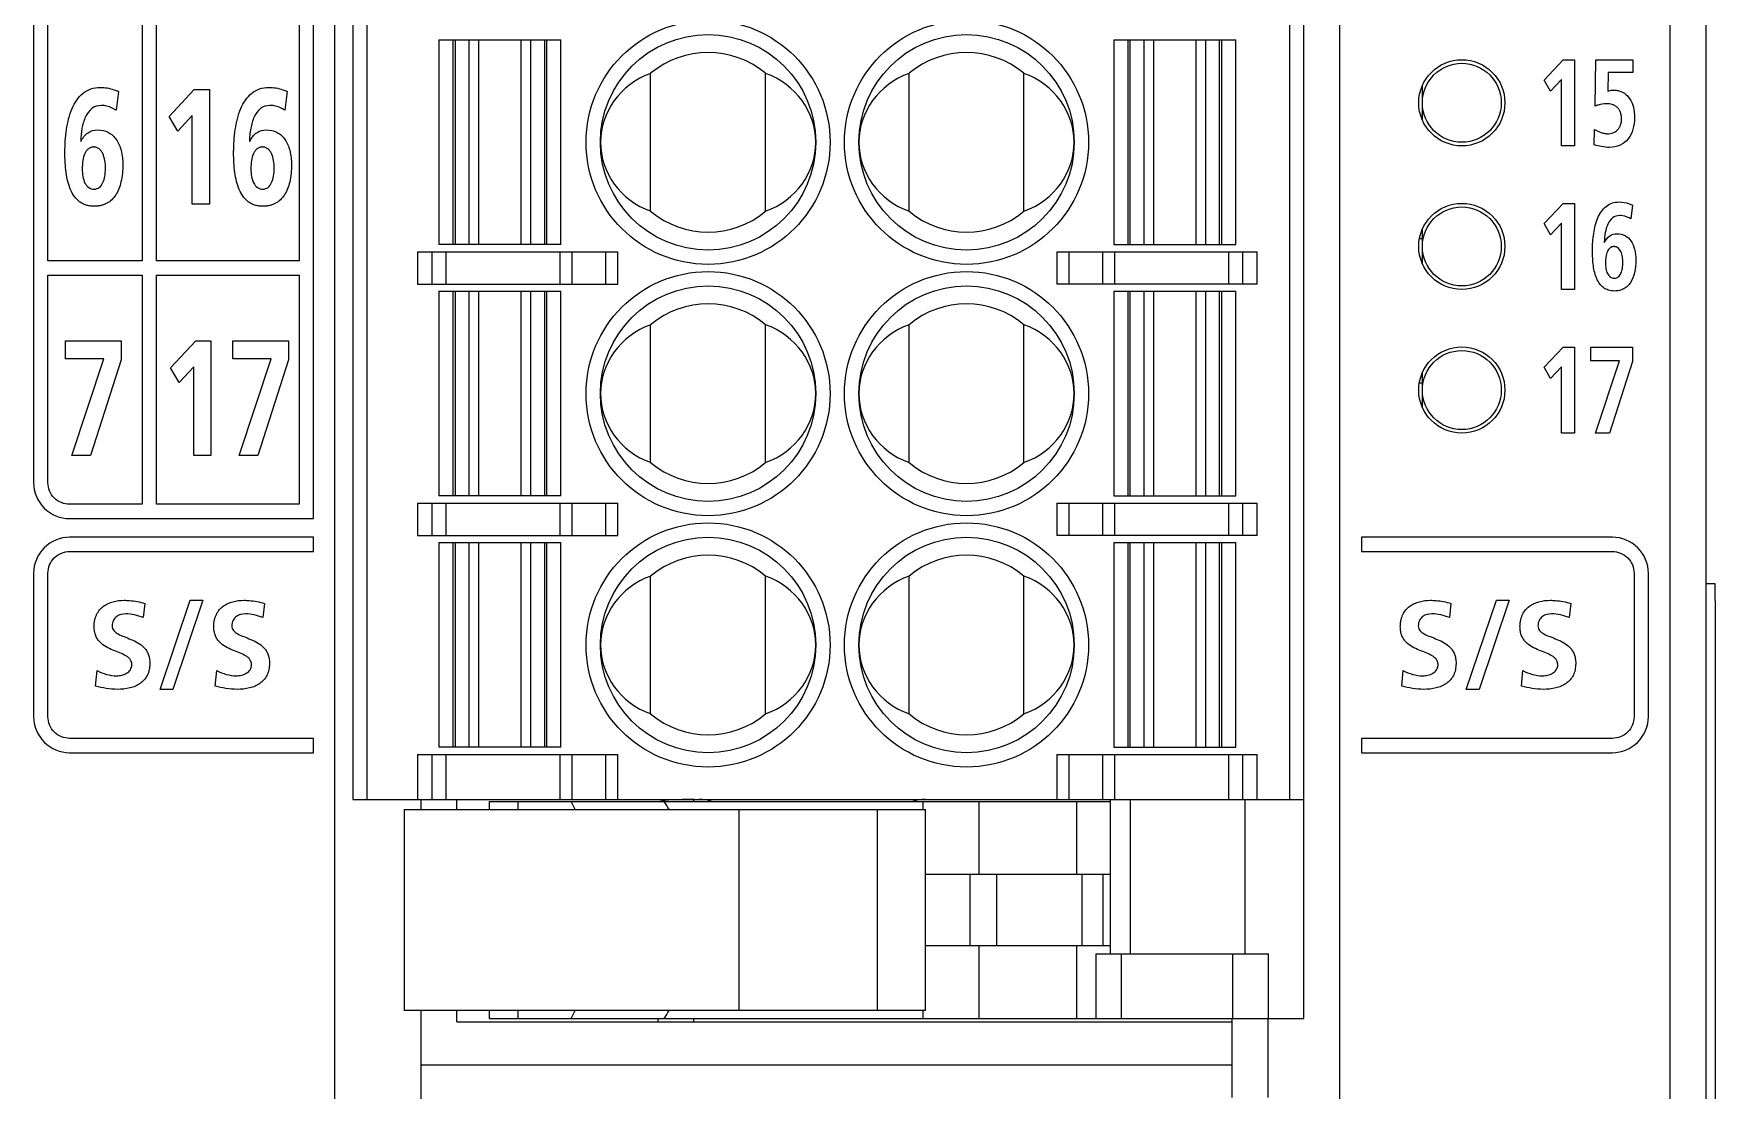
# Model space of a CAD drawing. Extents: x 174.2 to 222.4, y 163.3 to 260.6.
# Drawn here: x 198.98 to 222.41, y 210.78 to 225.5 of the extents above; entities that cross this region are included whole.
import ezdxf

# ---------------------------------------------------------------- set-up
doc = ezdxf.new("R2010")
doc.units = 0
doc.header["$LTSCALE"] = 23.1
doc.layers.get('0').update_dxf_attribs({"linetype": 'CONTINUOUS'})

msp = doc.modelspace()

# ---------------------------------------------------------------- linework, layer by layer
at = {"color": 7, "linetype": 'Continuous'}
for p, q in [((221.773, 257.635), (221.773, 167.635)), ((222.273, 257.135), (222.273, 168.135)), ((203.173, 172.235), (203.173, 250.235)), ((217.173, 172.235), (217.173, 250.235)), ((216.673, 211.785), (216.673, 250.185)), ((203.423, 247.135), (203.423, 214.835)), ((203.623, 214.835), (203.623, 247.135)), ((216.473, 247.135), (216.473, 214.835)), ((202.875, 218.744), (202.875, 246.737)), ((198.977, 246.236), (198.977, 219.244)), ((199.177, 222.336), (199.177, 225.636)), ((200.489, 225.636), (200.489, 222.336)), ((200.689, 222.336), (200.689, 225.636)), ((202.675, 225.636), (202.675, 222.336)), ((204.623, 225.41), (204.623, 222.56)), ((204.623, 225.41), (206.323, 225.41)), ((204.823, 222.56), (204.823, 225.41)), ((204.848, 225.41), (204.848, 222.56)), ((205.046, 222.56), (205.046, 225.41)), ((205.176, 225.41), (205.176, 222.56)), ((205.771, 222.56), (205.771, 225.41)), ((205.901, 225.41), (205.901, 222.56)), ((206.099, 222.56), (206.099, 225.41)), ((206.123, 225.41), (206.123, 222.56)), ((206.323, 222.56), (206.323, 225.41)), ((214.023, 225.41), (215.723, 225.41)), ((214.023, 225.41), (214.023, 222.56)), ((214.223, 222.56), (214.223, 225.41)), ((214.248, 225.41), (214.248, 222.56)), ((214.446, 222.56), (214.446, 225.41)), ((214.576, 225.41), (214.576, 222.56)), ((215.171, 222.56), (215.171, 225.41)), ((215.301, 225.41), (215.301, 222.56)), ((215.499, 222.56), (215.499, 225.41)), ((215.523, 225.41), (215.523, 222.56)), ((215.723, 222.56), (215.723, 225.41)), ((207.573, 223.025), (207.573, 224.946)), ((209.173, 223.025), (209.173, 224.946)), ((211.173, 223.025), (211.173, 224.946)), ((212.773, 223.025), (212.773, 224.946)), ((220.02, 224.852), (220.283, 225.134)), ((220.283, 225.134), (220.442, 225.134)), ((220.442, 225.134), (220.442, 223.935)), ((220.731, 224.49), (220.74, 225.134)), ((220.74, 225.134), (221.256, 225.134)), ((220.91, 224.955), (220.906, 224.699)), ((221.256, 224.955), (220.91, 224.955)), ((221.256, 225.134), (221.256, 224.955)), ((200.159, 224.693), (200.128, 224.433)), ((200.865, 224.346), (201.215, 224.722)), ((201.215, 224.722), (201.428, 224.722)), ((201.428, 224.722), (201.428, 223.122)), ((202.509, 224.693), (202.478, 224.433)), ((218.323, 224.535), (218.323, 224.774)), ((220.11, 224.696), (220.02, 224.852)), ((220.262, 224.861), (220.11, 224.696)), ((220.262, 223.935), (220.262, 224.861)), ((218.323, 224.297), (218.323, 224.534)), ((200.985, 224.138), (200.865, 224.346)), ((201.188, 224.358), (200.985, 224.138)), ((201.188, 223.122), (201.188, 224.358)), ((199.633, 224.002), (199.636, 223.998)), ((201.983, 224.002), (201.987, 223.998)), ((220.718, 223.949), (220.722, 224.164)), ((220.442, 223.935), (220.262, 223.935)), ((201.428, 223.122), (201.188, 223.122)), ((220.02, 222.852), (220.283, 223.133)), ((220.283, 223.133), (220.442, 223.133)), ((220.442, 223.133), (220.442, 221.935)), ((221.252, 223.111), (221.229, 222.917)), ((220.11, 222.696), (220.02, 222.852)), ((220.262, 222.86), (220.11, 222.696)), ((220.262, 221.935), (220.262, 222.86)), ((218.323, 222.642), (218.284, 222.642)), ((218.323, 222.535), (218.323, 222.774)), ((220.858, 222.594), (220.861, 222.591)), ((200.489, 222.336), (199.177, 222.336)), ((202.675, 222.336), (200.689, 222.336)), ((204.323, 222.46), (204.323, 222.01)), ((204.323, 222.46), (207.116, 222.46)), ((204.523, 222.46), (204.523, 222.01)), ((206.323, 222.56), (204.623, 222.56)), ((204.723, 222.01), (204.723, 222.46)), ((206.308, 222.46), (206.308, 222.01)), ((206.481, 222.01), (206.481, 222.46)), ((206.943, 222.46), (206.943, 222.01)), ((207.116, 222.01), (207.116, 222.46)), ((213.231, 222.46), (216.023, 222.46)), ((213.231, 222.46), (213.231, 222.01)), ((213.404, 222.01), (213.404, 222.46)), ((213.866, 222.46), (213.866, 222.01)), ((214.023, 222.56), (215.723, 222.56)), ((214.039, 222.01), (214.039, 222.46)), ((215.623, 222.46), (215.623, 222.01)), ((215.823, 222.01), (215.823, 222.46)), ((216.023, 222.01), (216.023, 222.46)), ((218.323, 222.297), (218.323, 222.534)), ((199.177, 219.244), (199.177, 222.136)), ((199.177, 222.136), (200.489, 222.136)), ((200.489, 222.136), (200.489, 218.944)), ((200.689, 218.944), (200.689, 222.136)), ((200.689, 222.136), (202.675, 222.136)), ((202.675, 222.136), (202.675, 218.944)), ((204.323, 222.01), (207.116, 222.01)), ((204.623, 221.91), (204.623, 219.06)), ((204.623, 221.91), (206.323, 221.91)), ((204.823, 219.06), (204.823, 221.91)), ((204.848, 221.91), (204.848, 219.06)), ((205.046, 219.06), (205.046, 221.91)), ((205.176, 221.91), (205.176, 219.06)), ((205.771, 219.06), (205.771, 221.91)), ((205.901, 221.91), (205.901, 219.06)), ((206.099, 219.06), (206.099, 221.91)), ((206.123, 221.91), (206.123, 219.06)), ((206.323, 219.06), (206.323, 221.91)), ((216.023, 222.01), (213.231, 222.01)), ((214.023, 221.91), (215.723, 221.91)), ((214.023, 221.91), (214.023, 219.06)), ((214.223, 219.06), (214.223, 221.91)), ((214.248, 221.91), (214.248, 219.06)), ((214.446, 219.06), (214.446, 221.91)), ((214.576, 221.91), (214.576, 219.06)), ((215.171, 219.06), (215.171, 221.91)), ((215.301, 221.91), (215.301, 219.06)), ((215.499, 219.06), (215.499, 221.91)), ((215.523, 221.91), (215.523, 219.06)), ((215.723, 219.06), (215.723, 221.91)), ((220.442, 221.935), (220.262, 221.935)), ((207.573, 219.525), (207.573, 221.446)), ((209.173, 219.525), (209.173, 221.446)), ((211.173, 219.525), (211.173, 221.446)), ((212.773, 219.525), (212.773, 221.446)), ((199.423, 220.97), (199.423, 221.222)), ((199.423, 221.222), (200.196, 221.222)), ((200.196, 221.222), (200.196, 220.956)), ((200.885, 220.846), (201.235, 221.222)), ((201.235, 221.222), (201.448, 221.222)), ((201.448, 221.222), (201.448, 219.622)), ((201.754, 220.97), (201.754, 221.222)), ((201.754, 221.222), (202.527, 221.222)), ((202.527, 221.222), (202.527, 220.956)), ((199.954, 220.97), (199.423, 220.97)), ((199.509, 219.622), (199.954, 220.97)), ((200.196, 220.956), (199.77, 219.622)), ((202.285, 220.97), (201.754, 220.97)), ((201.84, 219.622), (202.285, 220.97)), ((202.527, 220.956), (202.101, 219.622)), ((220.02, 220.852), (220.283, 221.133)), ((220.283, 221.133), (220.442, 221.133)), ((220.442, 221.133), (220.442, 219.935)), ((220.672, 221.133), (221.25, 221.133)), ((220.672, 220.944), (220.672, 221.133)), ((221.069, 220.944), (220.672, 220.944)), ((220.736, 219.935), (221.069, 220.944)), ((221.25, 220.934), (220.931, 219.935)), ((221.25, 221.133), (221.25, 220.934)), ((201.005, 220.638), (200.885, 220.846)), ((201.208, 220.858), (201.005, 220.638)), ((201.208, 219.622), (201.208, 220.858)), ((218.323, 220.535), (218.323, 220.774)), ((220.11, 220.695), (220.02, 220.852)), ((220.262, 220.86), (220.11, 220.695)), ((220.262, 219.935), (220.262, 220.86)), ((218.283, 220.635), (218.323, 220.635)), ((218.323, 220.297), (218.323, 220.534)), ((218.323, 220.335), (218.308, 220.335)), ((220.442, 219.935), (220.262, 219.935)), ((220.931, 219.935), (220.736, 219.935)), ((199.77, 219.622), (199.509, 219.622)), ((201.448, 219.622), (201.208, 219.622)), ((202.101, 219.622), (201.84, 219.622)), ((206.323, 219.06), (204.623, 219.06)), ((214.023, 219.06), (215.723, 219.06)), ((200.489, 218.944), (199.477, 218.944)), ((202.675, 218.944), (200.689, 218.944)), ((204.323, 218.96), (204.323, 218.51)), ((204.323, 218.96), (207.116, 218.96)), ((204.523, 218.96), (204.523, 218.51)), ((204.723, 218.51), (204.723, 218.96)), ((206.308, 218.96), (206.308, 218.51)), ((206.481, 218.51), (206.481, 218.96)), ((206.943, 218.96), (206.943, 218.51)), ((207.116, 218.51), (207.116, 218.96)), ((213.231, 218.96), (216.023, 218.96)), ((213.231, 218.96), (213.231, 218.51)), ((213.404, 218.51), (213.404, 218.96)), ((213.866, 218.96), (213.866, 218.51)), ((214.039, 218.51), (214.039, 218.96)), ((215.623, 218.96), (215.623, 218.51)), ((215.823, 218.51), (215.823, 218.96)), ((216.023, 218.51), (216.023, 218.96)), ((199.477, 218.744), (202.875, 218.744)), ((202.875, 218.485), (199.477, 218.485)), ((202.875, 218.286), (202.875, 218.485)), ((204.323, 218.51), (207.116, 218.51)), ((204.623, 218.41), (204.623, 215.56)), ((204.623, 218.41), (206.323, 218.41)), ((204.823, 215.56), (204.823, 218.41)), ((204.848, 218.41), (204.848, 215.56)), ((205.046, 215.56), (205.046, 218.41)), ((205.176, 218.41), (205.176, 215.56)), ((205.771, 215.56), (205.771, 218.41)), ((205.901, 218.41), (205.901, 215.56)), ((206.099, 215.56), (206.099, 218.41)), ((206.123, 218.41), (206.123, 215.56)), ((206.323, 215.56), (206.323, 218.41)), ((216.023, 218.51), (213.231, 218.51)), ((214.023, 218.41), (215.723, 218.41)), ((214.023, 218.41), (214.023, 215.56)), ((214.223, 215.56), (214.223, 218.41)), ((214.248, 218.41), (214.248, 215.56)), ((214.446, 215.56), (214.446, 218.41)), ((214.576, 218.41), (214.576, 215.56)), ((215.171, 215.56), (215.171, 218.41)), ((215.301, 218.41), (215.301, 215.56)), ((215.499, 215.56), (215.499, 218.41)), ((215.523, 218.41), (215.523, 215.56)), ((215.723, 215.56), (215.723, 218.41)), ((220.972, 218.485), (217.477, 218.485)), ((217.477, 218.485), (217.477, 218.286)), ((199.477, 218.286), (202.875, 218.286)), ((217.477, 218.286), (220.972, 218.286)), ((198.977, 217.985), (198.977, 215.986)), ((199.177, 215.986), (199.177, 217.985)), ((207.573, 216.025), (207.573, 217.946)), ((209.173, 216.025), (209.173, 217.946)), ((211.173, 216.025), (211.173, 217.946)), ((212.773, 216.025), (212.773, 217.946)), ((221.272, 217.985), (221.272, 215.986)), ((221.472, 215.986), (221.472, 217.985)), ((222.401, 217.835), (222.273, 217.835)), ((200.526, 217.564), (200.503, 217.366)), ((200.738, 216.367), (201.157, 217.607)), ((201.336, 217.607), (200.917, 216.367)), ((201.157, 217.607), (201.336, 217.607)), ((202.193, 217.564), (202.171, 217.366)), ((218.722, 217.564), (218.7, 217.366)), ((218.935, 216.367), (219.354, 217.607)), ((219.532, 217.607), (219.113, 216.367)), ((219.354, 217.607), (219.532, 217.607)), ((220.39, 217.564), (220.367, 217.366)), ((222.405, 179.335), (222.405, 217.335)), ((199.839, 216.413), (199.861, 216.629)), ((201.506, 216.413), (201.528, 216.629)), ((218.036, 216.413), (218.058, 216.629)), ((219.703, 216.413), (219.725, 216.629)), ((200.917, 216.367), (200.738, 216.367)), ((219.113, 216.367), (218.935, 216.367)), ((202.875, 215.685), (199.477, 215.685)), ((202.875, 215.485), (202.875, 215.685)), ((206.323, 215.56), (204.623, 215.56)), ((214.023, 215.56), (215.723, 215.56)), ((220.972, 215.685), (217.477, 215.685)), ((217.477, 215.685), (217.477, 215.485)), ((199.477, 215.485), (202.875, 215.485)), ((204.323, 215.46), (207.116, 215.46)), ((204.323, 215.46), (204.323, 214.835)), ((204.523, 215.46), (204.523, 214.835)), ((204.723, 214.835), (204.723, 215.46)), ((206.308, 215.46), (206.308, 214.835)), ((206.481, 214.835), (206.481, 215.46)), ((206.943, 215.46), (206.943, 214.835)), ((207.116, 214.835), (207.116, 215.46)), ((213.231, 215.46), (216.023, 215.46)), ((213.231, 215.46), (213.231, 214.835)), ((213.404, 214.835), (213.404, 215.46)), ((213.866, 215.46), (213.866, 214.835)), ((214.039, 214.835), (214.039, 215.46)), ((215.623, 215.46), (215.623, 214.835)), ((215.823, 214.835), (215.823, 215.46)), ((216.023, 214.835), (216.023, 215.46)), ((217.477, 215.485), (220.972, 215.485)), ((203.423, 214.835), (216.673, 214.835)), ((204.373, 214.835), (204.373, 214.695)), ((204.873, 214.695), (204.873, 214.835)), ((208.173, 214.805), (208.173, 214.835)), ((213.973, 214.835), (213.973, 212.685)), ((214.259, 212.685), (214.259, 214.835)), ((215.852, 214.835), (215.852, 212.685)), ((204.14, 214.695), (211.4, 214.695)), ((204.14, 214.695), (204.14, 211.895)), ((205.324, 214.805), (213.973, 214.805)), ((205.324, 214.805), (205.324, 214.695)), ((205.723, 214.805), (205.723, 214.695)), ((208.806, 211.895), (208.806, 214.695)), ((210.73, 214.695), (210.73, 211.895)), ((211.371, 214.695), (211.371, 214.805)), ((211.4, 211.895), (211.4, 214.695)), ((212.148, 213.795), (212.148, 214.805)), ((213.51, 213.795), (213.51, 214.805)), ((211.4, 213.795), (213.973, 213.795)), ((212.019, 213.795), (212.019, 212.795)), ((212.389, 213.795), (212.389, 212.795)), ((213.578, 213.795), (213.578, 212.795)), ((213.875, 212.795), (213.875, 213.795)), ((213.875, 212.795), (211.4, 212.795)), ((212.148, 211.785), (212.148, 212.795)), ((213.51, 211.785), (213.51, 212.795)), ((213.973, 212.795), (213.881, 212.795)), ((213.773, 212.685), (216.173, 212.685)), ((213.773, 212.685), (213.773, 211.785)), ((214.131, 211.785), (214.131, 212.685)), ((215.68, 212.685), (215.68, 211.785)), ((216.173, 212.685), (216.173, 211.785)), ((211.4, 211.895), (204.14, 211.895)), ((204.373, 211.895), (204.373, 210.595)), ((204.873, 211.735), (204.873, 211.895)), ((205.324, 211.895), (205.324, 211.785)), ((205.723, 211.895), (205.723, 211.785)), ((211.371, 211.785), (211.371, 211.895)), ((204.873, 211.735), (215.673, 211.735)), ((205.324, 211.785), (216.673, 211.785)), ((207.673, 211.785), (207.673, 211.735)), ((208.173, 211.735), (208.173, 211.785)), ((215.673, 210.685), (215.673, 211.785)), ((216.173, 210.685), (216.173, 211.785)), ((215.673, 211.135), (204.373, 211.135))]:
    msp.add_line(p, q, dxfattribs=at)
for centre, radius in [((208.373, 223.985), 1.7), ((211.973, 223.985), 1.7), ((208.373, 223.985), 1.5), ((211.973, 223.985), 1.5), ((218.873, 224.535), 0.6), ((218.873, 224.535), 0.55), ((218.873, 222.535), 0.6), ((218.873, 222.535), 0.55), ((208.373, 220.485), 1.7), ((211.973, 220.485), 1.7), ((208.373, 220.485), 1.5), ((211.973, 220.485), 1.5), ((218.873, 220.535), 0.6), ((218.873, 220.535), 0.55), ((208.373, 216.985), 1.7), ((211.973, 216.985), 1.7), ((208.373, 216.985), 1.5), ((211.973, 216.985), 1.5)]:
    msp.add_circle(centre, radius, dxfattribs=at)
for centre, radius, start, end in [((208.373, 223.985), 1.25, 50.2082, 129.7918), ((211.973, 223.985), 1.25, 50.2082, 129.7918), ((208.373, 223.985), 1.25, 230.2082, 309.7918), ((211.973, 223.985), 1.25, 230.2082, 309.7918), ((208.373, 220.485), 1.25, 50.2082, 129.7918), ((211.973, 220.485), 1.25, 50.2082, 129.7918), ((208.373, 220.485), 1.25, 230.2082, 309.7918), ((211.973, 220.485), 1.25, 230.2082, 309.7918), ((208.373, 216.985), 1.25, 50.2082, 129.7918), ((211.973, 216.985), 1.25, 50.2082, 129.7918), ((208.373, 216.985), 1.25, 230.2082, 309.7918), ((211.973, 216.985), 1.25, 230.2082, 309.7918), ((208.248, 214.335), 0.5, 70.0515, 90), ((211.398, 214.335), 0.5, 90, 109.9485), ((203.916, 213.392), 2.915, 26.5634, 29.0074), ((205.337, 213.216), 2.899, 30.6779, 33.2404), ((203.923, 213.195), 2.907, 330.9893, 333.4399), ((205.337, 213.375), 2.899, 326.7596, 329.3221)]:
    msp.add_arc(centre, radius, start, end, dxfattribs=at)
for centre, major_axis, ratio, start_param, end_param in [((207.979, 223.985), (1.105, 0), 0.93405, 1.94622, 4.336965), ((208.768, 223.985), (1.105, 0), 0.93405, -1.195373, 1.195373), ((211.579, 223.985), (1.105, 0), 0.93405, 1.94622, 4.336965), ((212.368, 223.985), (1.105, 0), 0.93405, -1.195373, 1.195373), ((207.979, 220.485), (1.105, 0), 0.93405, 1.94622, 4.336965), ((208.768, 220.485), (1.105, 0), 0.93405, 5.087813, 7.478558), ((211.579, 220.485), (1.105, 0), 0.93405, 1.94622, 4.336965), ((212.368, 220.485), (1.105, 0), 0.93405, 5.087813, 7.478558), ((207.979, 216.985), (1.105, 0), 0.93405, 1.94622, 4.336965), ((208.768, 216.985), (1.105, 0), 0.93405, 5.087813, 7.478558), ((211.579, 216.985), (1.105, 0), 0.93405, 1.94622, 4.336965), ((212.368, 216.985), (1.105, 0), 0.93405, -1.195373, 1.195373), ((208.173, 214.792), (0.5, 0), 0.087489, 7.853982, 9.104556)]:
    msp.add_ellipse(centre, major_axis=major_axis, ratio=ratio, start_param=start_param, end_param=end_param, dxfattribs=at)
for points, knots in [([(199.414, 223.894), (199.414, 223.93), (199.418, 224.021), (199.438, 224.211), (199.493, 224.448), (199.62, 224.651), (199.774, 224.737), (199.861, 224.75), (199.906, 224.75)], [0, 0, 0, 0, 0.099857, 0.248554, 0.525878, 0.763797, 0.877008, 1, 1, 1, 1]), ([(199.906, 224.75), (199.97, 224.75), (200.058, 224.735), (200.138, 224.702), (200.159, 224.693)], [0, 0, 0, 0, 0.742393, 1, 1, 1, 1]), ([(201.764, 223.894), (201.765, 223.93), (201.769, 224.021), (201.789, 224.211), (201.843, 224.448), (201.971, 224.651), (202.125, 224.737), (202.212, 224.75), (202.256, 224.75)], [0, 0, 0, 0, 0.099881, 0.248612, 0.525992, 0.763913, 0.877082, 1, 1, 1, 1]), ([(202.256, 224.75), (202.321, 224.75), (202.409, 224.735), (202.489, 224.702), (202.509, 224.693)], [0, 0, 0, 0, 0.743094, 1, 1, 1, 1]), ([(220.906, 224.699), (220.918, 224.702), (220.937, 224.707), (220.964, 224.711), (220.996, 224.712), (221.038, 224.709), (221.107, 224.691), (221.249, 224.598), (221.278, 224.43), (221.278, 224.322)], [0, 0, 0, 0, 0.059074, 0.09448, 0.134132, 0.21261, 0.295457, 0.475326, 1, 1, 1, 1]), ([(199.918, 224.498), (199.872, 224.498), (199.775, 224.465), (199.689, 224.335), (199.645, 224.177), (199.635, 224.062), (199.633, 224.002)], [0, 0, 0, 0, 0.220614, 0.449418, 0.714793, 1, 1, 1, 1]), ([(200.128, 224.433), (200.081, 224.46), (200.011, 224.492), (199.937, 224.498), (199.918, 224.498)], [0, 0, 0, 0, 0.737491, 1, 1, 1, 1]), ([(202.268, 224.498), (202.222, 224.498), (202.125, 224.465), (202.039, 224.335), (201.996, 224.177), (201.985, 224.062), (201.983, 224.002)], [0, 0, 0, 0, 0.22059, 0.44934, 0.714727, 1, 1, 1, 1]), ([(202.478, 224.433), (202.431, 224.461), (202.362, 224.492), (202.288, 224.498), (202.268, 224.498)], [0, 0, 0, 0, 0.737277, 1, 1, 1, 1]), ([(220.722, 224.164), (220.747, 224.149), (220.789, 224.127), (220.851, 224.108), (220.91, 224.101), (220.977, 224.111), (221.031, 224.142), (221.063, 224.181), (221.083, 224.218), (221.093, 224.255), (221.097, 224.288), (221.098, 224.315), (221.097, 224.342), (221.092, 224.375), (221.082, 224.411), (221.061, 224.448), (221.035, 224.476), (221.015, 224.49), (221.006, 224.495)], [0, 0, 0, 0, 0.120896, 0.191555, 0.268183, 0.364956, 0.46324, 0.515425, 0.571937, 0.63526, 0.670348, 0.708141, 0.746273, 0.78153, 0.844913, 0.901556, 0.954441, 1, 1, 1, 1]), ([(220.892, 224.522), (220.851, 224.522), (220.795, 224.514), (220.744, 224.495), (220.731, 224.49)], [0, 0, 0, 0, 0.743059, 1, 1, 1, 1]), ([(221.006, 224.495), (220.993, 224.502), (220.957, 224.518), (220.917, 224.522), (220.892, 224.522)], [0, 0, 0, 0, 0.352254, 1, 1, 1, 1]), ([(221.278, 224.322), (221.278, 224.221), (221.241, 224.062), (221.081, 223.933), (220.943, 223.908), (220.82, 223.922), (220.751, 223.938), (220.718, 223.949)], [0, 0, 0, 0, 0.371769, 0.544572, 0.736794, 0.871689, 1, 1, 1, 1]), ([(199.636, 223.998), (199.66, 224.044), (199.72, 224.13), (199.822, 224.158), (199.868, 224.158)], [0, 0, 0, 0, 0.531715, 1, 1, 1, 1]), ([(199.868, 224.158), (199.92, 224.158), (200.023, 224.137), (200.142, 224.025), (200.207, 223.861), (200.219, 223.737), (200.219, 223.67)], [0, 0, 0, 0, 0.229497, 0.448924, 0.698918, 1, 1, 1, 1]), ([(201.987, 223.998), (202.011, 224.044), (202.07, 224.13), (202.173, 224.158), (202.219, 224.158)], [0, 0, 0, 0, 0.531362, 1, 1, 1, 1]), ([(202.219, 224.158), (202.27, 224.158), (202.374, 224.137), (202.493, 224.025), (202.557, 223.861), (202.569, 223.737), (202.569, 223.67)], [0, 0, 0, 0, 0.229485, 0.448845, 0.69884, 1, 1, 1, 1]), ([(200.219, 223.67), (200.219, 223.591), (200.209, 223.476), (200.168, 223.337), (200.125, 223.252), (200.069, 223.183), (200.01, 223.14), (199.958, 223.117), (199.915, 223.104), (199.869, 223.096), (199.827, 223.094), (199.79, 223.095), (199.752, 223.099), (199.708, 223.109), (199.659, 223.129), (199.601, 223.166), (199.54, 223.23), (199.487, 223.327), (199.451, 223.441), (199.427, 223.567), (199.415, 223.701), (199.413, 223.811), (199.413, 223.876), (199.414, 223.894)], [0, 0, 0, 0, 0.132203, 0.189527, 0.241776, 0.290362, 0.337506, 0.361486, 0.386229, 0.412129, 0.439563, 0.456559, 0.472814, 0.503509, 0.532552, 0.560796, 0.617607, 0.678286, 0.744445, 0.815927, 0.891559, 0.969602, 1, 1, 1, 1]), ([(199.808, 223.919), (199.803, 223.919), (199.792, 223.918), (199.768, 223.912), (199.739, 223.896), (199.711, 223.866), (199.68, 223.812), (199.658, 223.727), (199.654, 223.655), (199.654, 223.617)], [0, 0, 0, 0, 0.037817, 0.091509, 0.195288, 0.302863, 0.420246, 0.690228, 1, 1, 1, 1]), ([(199.82, 223.333), (199.846, 223.333), (199.9, 223.352), (199.947, 223.426), (199.973, 223.517), (199.981, 223.622), (199.973, 223.728), (199.95, 223.812), (199.919, 223.866), (199.891, 223.896), (199.861, 223.912), (199.836, 223.919), (199.82, 223.92), (199.81, 223.92), (199.808, 223.919)], [0, 0, 0, 0, 0.102188, 0.212015, 0.34134, 0.48286, 0.635202, 0.770166, 0.829364, 0.883659, 0.93572, 0.96244, 0.990521, 1, 1, 1, 1]), ([(202.569, 223.67), (202.569, 223.591), (202.56, 223.476), (202.518, 223.337), (202.475, 223.252), (202.419, 223.183), (202.36, 223.14), (202.308, 223.117), (202.265, 223.104), (202.219, 223.096), (202.177, 223.094), (202.14, 223.095), (202.102, 223.099), (202.058, 223.109), (202.009, 223.129), (201.951, 223.166), (201.89, 223.23), (201.838, 223.327), (201.801, 223.441), (201.778, 223.567), (201.766, 223.701), (201.763, 223.811), (201.764, 223.876), (201.764, 223.894)], [0, 0, 0, 0, 0.132205, 0.189524, 0.241764, 0.290343, 0.337492, 0.361481, 0.38624, 0.412165, 0.439631, 0.456627, 0.472881, 0.503571, 0.532606, 0.56084, 0.617632, 0.678296, 0.744445, 0.815924, 0.891556, 0.969601, 1, 1, 1, 1]), ([(202.158, 223.919), (202.154, 223.919), (202.142, 223.918), (202.119, 223.912), (202.089, 223.896), (202.061, 223.866), (202.03, 223.812), (202.009, 223.727), (202.004, 223.655), (202.004, 223.617)], [0, 0, 0, 0, 0.037826, 0.091511, 0.195242, 0.302759, 0.420104, 0.69011, 1, 1, 1, 1]), ([(202.171, 223.333), (202.196, 223.333), (202.25, 223.352), (202.298, 223.426), (202.323, 223.517), (202.331, 223.622), (202.323, 223.728), (202.301, 223.812), (202.27, 223.866), (202.241, 223.896), (202.212, 223.912), (202.186, 223.919), (202.17, 223.92), (202.161, 223.92), (202.158, 223.919)], [0, 0, 0, 0, 0.102213, 0.212088, 0.341405, 0.48287, 0.635153, 0.770105, 0.829322, 0.883645, 0.93573, 0.962452, 0.990526, 1, 1, 1, 1]), ([(199.654, 223.617), (199.654, 223.581), (199.659, 223.512), (199.685, 223.42), (199.738, 223.349), (199.794, 223.333), (199.82, 223.333)], [0, 0, 0, 0, 0.298233, 0.559804, 0.781936, 1, 1, 1, 1]), ([(202.004, 223.617), (202.004, 223.581), (202.009, 223.513), (202.036, 223.42), (202.089, 223.349), (202.144, 223.333), (202.171, 223.333)], [0, 0, 0, 0, 0.298358, 0.559949, 0.781976, 1, 1, 1, 1]), ([(220.694, 222.513), (220.694, 222.54), (220.697, 222.608), (220.712, 222.751), (220.753, 222.928), (220.849, 223.08), (220.964, 223.145), (221.029, 223.154), (221.063, 223.154)], [0, 0, 0, 0, 0.099841, 0.248525, 0.525849, 0.763792, 0.877011, 1, 1, 1, 1]), ([(221.063, 223.154), (221.111, 223.154), (221.177, 223.143), (221.237, 223.118), (221.252, 223.111)], [0, 0, 0, 0, 0.742896, 1, 1, 1, 1]), ([(221.072, 222.965), (221.037, 222.965), (220.964, 222.941), (220.9, 222.843), (220.867, 222.725), (220.859, 222.639), (220.858, 222.594)], [0, 0, 0, 0, 0.220701, 0.449424, 0.714738, 1, 1, 1, 1]), ([(221.229, 222.917), (221.194, 222.938), (221.142, 222.961), (221.086, 222.965), (221.072, 222.965)], [0, 0, 0, 0, 0.736797, 1, 1, 1, 1]), ([(220.861, 222.591), (220.879, 222.626), (220.923, 222.69), (221, 222.711), (221.034, 222.711)], [0, 0, 0, 0, 0.531131, 1, 1, 1, 1]), ([(221.034, 222.711), (221.073, 222.711), (221.151, 222.695), (221.24, 222.612), (221.288, 222.489), (221.297, 222.396), (221.297, 222.345)], [0, 0, 0, 0, 0.229638, 0.449172, 0.699151, 1, 1, 1, 1]), ([(221.297, 222.345), (221.297, 222.286), (221.289, 222.178), (221.243, 222.053), (221.185, 221.981), (221.132, 221.942), (221.08, 221.923), (221.035, 221.916), (220.996, 221.913), (220.955, 221.916), (220.902, 221.928), (220.843, 221.958), (220.788, 222.016), (220.749, 222.089), (220.722, 222.174), (220.704, 222.268), (220.695, 222.369), (220.693, 222.451), (220.694, 222.5), (220.694, 222.513)], [0, 0, 0, 0, 0.132321, 0.241583, 0.290231, 0.337445, 0.38614, 0.412081, 0.439556, 0.472791, 0.503492, 0.560589, 0.617421, 0.678127, 0.744317, 0.815836, 0.891508, 0.969591, 1, 1, 1, 1]), ([(220.989, 222.532), (220.986, 222.532), (220.977, 222.531), (220.96, 222.527), (220.937, 222.515), (220.916, 222.492), (220.893, 222.452), (220.877, 222.389), (220.874, 222.335), (220.874, 222.306)], [0, 0, 0, 0, 0.037832, 0.091533, 0.195307, 0.302863, 0.42023, 0.690209, 1, 1, 1, 1]), ([(220.998, 222.093), (221.017, 222.093), (221.058, 222.107), (221.094, 222.163), (221.113, 222.231), (221.119, 222.31), (221.113, 222.389), (221.096, 222.452), (221.073, 222.492), (221.051, 222.515), (221.029, 222.527), (221.01, 222.532), (220.998, 222.533), (220.991, 222.532), (220.989, 222.532)], [0, 0, 0, 0, 0.102314, 0.212188, 0.341479, 0.48295, 0.635157, 0.770108, 0.829337, 0.883669, 0.935749, 0.962462, 0.990521, 1, 1, 1, 1]), ([(220.874, 222.306), (220.874, 222.279), (220.877, 222.228), (220.897, 222.159), (220.937, 222.105), (220.978, 222.093), (220.998, 222.093)], [0, 0, 0, 0, 0.298344, 0.560026, 0.78218, 1, 1, 1, 1]), ([(198.977, 219.244), (198.977, 219.116), (199.085, 218.851), (199.35, 218.744), (199.477, 218.744)], [0, 0, 0, 0, 0.499879, 1, 1, 1, 1]), ([(199.477, 218.944), (199.401, 218.944), (199.242, 219.008), (199.177, 219.167), (199.177, 219.244)], [0, 0, 0, 0, 0.500529, 1, 1, 1, 1]), ([(199.177, 217.985), (199.177, 218.062), (199.242, 218.221), (199.401, 218.286), (199.477, 218.286)], [0, 0, 0, 0, 0.499918, 1, 1, 1, 1]), ([(220.972, 218.286), (221.048, 218.286), (221.208, 218.221), (221.272, 218.062), (221.272, 217.985)], [0, 0, 0, 0, 0.500082, 1, 1, 1, 1]), ([(222.405, 217.335), (222.405, 217.368), (222.405, 217.432), (222.405, 217.524), (222.405, 217.598), (222.404, 217.652), (222.404, 217.688), (222.404, 217.721), (222.403, 217.75), (222.403, 217.775), (222.403, 217.793), (222.403, 217.806), (222.402, 217.814), (222.402, 217.82), (222.402, 217.825), (222.402, 217.83), (222.402, 217.832), (222.401, 217.834), (222.401, 217.835), (222.401, 217.835), (222.401, 217.835), (222.401, 217.835)], [0, 0, 0, 0, 0.195065, 0.382622, 0.555484, 0.634295, 0.706999, 0.772895, 0.831348, 0.881795, 0.923753, 0.941418, 0.956817, 0.96991, 0.980669, 0.989069, 0.995087, 0.997201, 0.998718, 0.999642, 1, 1, 1, 1]), ([(200.132, 216.556), (200.156, 216.556), (200.205, 216.562), (200.263, 216.584), (200.303, 216.612), (200.326, 216.639), (200.339, 216.667), (200.344, 216.691), (200.346, 216.71), (200.344, 216.73), (200.339, 216.755), (200.324, 216.784), (200.297, 216.812), (200.249, 216.844), (200.176, 216.876), (200.081, 216.912), (199.985, 216.955), (199.912, 217.008), (199.866, 217.064), (199.84, 217.114), (199.826, 217.163), (199.821, 217.206), (199.82, 217.237), (199.82, 217.265), (199.823, 217.296), (199.828, 217.333), (199.839, 217.374), (199.859, 217.422), (199.894, 217.476), (199.949, 217.526), (200.013, 217.564), (200.109, 217.598), (200.187, 217.607), (200.239, 217.607)], [0, 0, 0, 0, 0.041867, 0.08496, 0.105843, 0.126223, 0.146776, 0.15755, 0.168924, 0.180841, 0.192009, 0.213384, 0.235376, 0.259224, 0.313304, 0.373543, 0.435623, 0.496876, 0.527813, 0.560143, 0.595411, 0.614738, 0.635496, 0.649785, 0.663539, 0.6896, 0.71404, 0.737209, 0.780986, 0.823371, 0.865991, 0.90966, 1, 1, 1, 1]), ([(200.26, 217.418), (200.216, 217.418), (200.146, 217.403), (200.08, 217.331), (200.071, 217.279), (200.071, 217.251)], [0, 0, 0, 0, 0.461465, 0.704885, 1, 1, 1, 1]), ([(200.239, 217.607), (200.264, 217.607), (200.361, 217.603), (200.458, 217.586), (200.526, 217.564)], [0, 0, 0, 0, 0.261277, 1, 1, 1, 1]), ([(201.799, 216.556), (201.824, 216.556), (201.873, 216.562), (201.93, 216.584), (201.97, 216.612), (201.994, 216.639), (202.007, 216.667), (202.012, 216.691), (202.013, 216.71), (202.012, 216.73), (202.006, 216.755), (201.991, 216.784), (201.964, 216.812), (201.917, 216.844), (201.843, 216.876), (201.748, 216.912), (201.652, 216.955), (201.579, 217.008), (201.534, 217.064), (201.507, 217.114), (201.494, 217.163), (201.488, 217.206), (201.487, 217.237), (201.487, 217.265), (201.49, 217.296), (201.495, 217.333), (201.507, 217.374), (201.526, 217.422), (201.561, 217.476), (201.616, 217.526), (201.68, 217.564), (201.776, 217.598), (201.854, 217.607), (201.906, 217.607)], [0, 0, 0, 0, 0.041967, 0.0851, 0.105988, 0.126365, 0.146913, 0.157683, 0.169053, 0.180966, 0.192131, 0.213501, 0.235492, 0.259342, 0.313433, 0.373685, 0.435777, 0.497034, 0.527969, 0.560293, 0.59555, 0.61487, 0.635621, 0.649906, 0.663654, 0.689707, 0.714138, 0.7373, 0.781061, 0.823432, 0.866037, 0.909691, 1, 1, 1, 1]), ([(201.927, 217.418), (201.883, 217.418), (201.813, 217.403), (201.747, 217.331), (201.738, 217.279), (201.738, 217.251)], [0, 0, 0, 0, 0.461465, 0.704885, 1, 1, 1, 1]), ([(201.906, 217.607), (201.931, 217.607), (202.028, 217.603), (202.125, 217.586), (202.193, 217.564)], [0, 0, 0, 0, 0.26194, 1, 1, 1, 1]), ([(218.329, 216.556), (218.353, 216.556), (218.402, 216.562), (218.46, 216.584), (218.499, 216.612), (218.523, 216.639), (218.536, 216.667), (218.541, 216.691), (218.542, 216.71), (218.541, 216.73), (218.535, 216.755), (218.521, 216.784), (218.493, 216.812), (218.446, 216.844), (218.373, 216.876), (218.278, 216.912), (218.182, 216.955), (218.109, 217.008), (218.063, 217.064), (218.037, 217.114), (218.023, 217.163), (218.017, 217.206), (218.016, 217.237), (218.017, 217.265), (218.019, 217.296), (218.025, 217.333), (218.036, 217.374), (218.056, 217.422), (218.091, 217.476), (218.145, 217.526), (218.21, 217.564), (218.306, 217.598), (218.384, 217.607), (218.435, 217.607)], [0, 0, 0, 0, 0.041867, 0.08496, 0.105843, 0.126223, 0.146776, 0.15755, 0.168924, 0.180841, 0.192009, 0.213384, 0.235376, 0.259224, 0.313304, 0.373543, 0.435623, 0.496876, 0.527813, 0.560143, 0.595411, 0.614738, 0.635496, 0.649785, 0.663539, 0.6896, 0.71404, 0.737209, 0.780986, 0.823371, 0.865991, 0.90966, 1, 1, 1, 1]), ([(218.456, 217.418), (218.413, 217.418), (218.342, 217.403), (218.277, 217.331), (218.267, 217.279), (218.267, 217.251)], [0, 0, 0, 0, 0.461465, 0.704885, 1, 1, 1, 1]), ([(218.435, 217.607), (218.461, 217.607), (218.558, 217.603), (218.654, 217.586), (218.722, 217.564)], [0, 0, 0, 0, 0.261277, 1, 1, 1, 1]), ([(219.996, 216.556), (220.02, 216.556), (220.069, 216.562), (220.127, 216.584), (220.167, 216.612), (220.19, 216.639), (220.203, 216.667), (220.209, 216.691), (220.21, 216.71), (220.208, 216.73), (220.203, 216.755), (220.188, 216.784), (220.161, 216.812), (220.113, 216.844), (220.04, 216.876), (219.945, 216.912), (219.849, 216.955), (219.776, 217.008), (219.73, 217.064), (219.704, 217.114), (219.69, 217.163), (219.685, 217.206), (219.683, 217.237), (219.684, 217.265), (219.686, 217.296), (219.692, 217.333), (219.703, 217.374), (219.723, 217.422), (219.758, 217.476), (219.812, 217.526), (219.877, 217.564), (219.973, 217.598), (220.051, 217.607), (220.103, 217.607)], [0, 0, 0, 0, 0.041967, 0.0851, 0.105988, 0.126365, 0.146913, 0.157683, 0.169053, 0.180966, 0.192131, 0.213501, 0.235492, 0.259342, 0.313433, 0.373685, 0.435777, 0.497034, 0.527969, 0.560293, 0.59555, 0.61487, 0.635621, 0.649906, 0.663654, 0.689707, 0.714138, 0.7373, 0.781061, 0.823432, 0.866037, 0.909691, 1, 1, 1, 1]), ([(220.123, 217.418), (220.08, 217.418), (220.009, 217.403), (219.944, 217.331), (219.934, 217.279), (219.934, 217.251)], [0, 0, 0, 0, 0.461465, 0.704885, 1, 1, 1, 1]), ([(220.103, 217.607), (220.128, 217.607), (220.225, 217.603), (220.322, 217.586), (220.39, 217.564)], [0, 0, 0, 0, 0.26194, 1, 1, 1, 1]), ([(200.071, 217.251), (200.071, 217.228), (200.089, 217.178), (200.157, 217.133), (200.24, 217.099), (200.335, 217.064), (200.431, 217.019), (200.504, 216.966), (200.55, 216.909), (200.576, 216.857), (200.59, 216.808), (200.595, 216.765), (200.596, 216.733), (200.596, 216.705), (200.593, 216.675), (200.588, 216.639), (200.576, 216.598), (200.556, 216.55), (200.52, 216.497), (200.463, 216.447), (200.395, 216.409), (200.29, 216.375), (200.204, 216.367), (200.146, 216.367)], [0, 0, 0, 0, 0.047814, 0.10013, 0.163712, 0.235095, 0.308991, 0.382313, 0.419535, 0.458529, 0.501093, 0.524399, 0.549406, 0.566057, 0.582101, 0.612561, 0.641222, 0.668521, 0.720614, 0.771994, 0.824842, 0.88035, 1, 1, 1, 1]), ([(201.738, 217.251), (201.738, 217.228), (201.756, 217.178), (201.824, 217.133), (201.907, 217.099), (202.002, 217.064), (202.098, 217.019), (202.171, 216.966), (202.217, 216.909), (202.243, 216.857), (202.257, 216.808), (202.262, 216.765), (202.263, 216.733), (202.263, 216.705), (202.26, 216.675), (202.255, 216.639), (202.243, 216.598), (202.223, 216.55), (202.187, 216.497), (202.13, 216.447), (202.062, 216.409), (201.957, 216.375), (201.871, 216.367), (201.813, 216.367)], [0, 0, 0, 0, 0.047814, 0.10013, 0.163712, 0.235095, 0.308991, 0.382313, 0.419535, 0.458529, 0.501093, 0.524399, 0.549406, 0.566057, 0.582101, 0.612561, 0.641222, 0.668521, 0.720614, 0.771994, 0.824842, 0.88035, 1, 1, 1, 1]), ([(218.267, 217.251), (218.267, 217.228), (218.285, 217.178), (218.353, 217.133), (218.437, 217.099), (218.532, 217.064), (218.628, 217.019), (218.701, 216.966), (218.746, 216.909), (218.773, 216.857), (218.786, 216.808), (218.792, 216.765), (218.793, 216.733), (218.792, 216.705), (218.79, 216.675), (218.784, 216.639), (218.773, 216.598), (218.753, 216.55), (218.717, 216.497), (218.66, 216.447), (218.591, 216.409), (218.486, 216.375), (218.401, 216.367), (218.343, 216.367)], [0, 0, 0, 0, 0.047814, 0.10013, 0.163712, 0.235095, 0.308991, 0.382313, 0.419535, 0.458529, 0.501093, 0.524399, 0.549406, 0.566057, 0.582101, 0.612561, 0.641222, 0.668521, 0.720614, 0.771994, 0.824842, 0.88035, 1, 1, 1, 1]), ([(219.934, 217.251), (219.934, 217.228), (219.952, 217.178), (220.021, 217.133), (220.104, 217.099), (220.199, 217.064), (220.295, 217.019), (220.368, 216.966), (220.413, 216.909), (220.44, 216.857), (220.453, 216.808), (220.459, 216.765), (220.46, 216.733), (220.459, 216.705), (220.457, 216.675), (220.451, 216.639), (220.44, 216.598), (220.42, 216.55), (220.384, 216.497), (220.327, 216.447), (220.258, 216.409), (220.153, 216.375), (220.068, 216.367), (220.01, 216.367)], [0, 0, 0, 0, 0.047814, 0.10013, 0.163712, 0.235095, 0.308991, 0.382313, 0.419535, 0.458529, 0.501093, 0.524399, 0.549406, 0.566057, 0.582101, 0.612561, 0.641222, 0.668521, 0.720614, 0.771994, 0.824842, 0.88035, 1, 1, 1, 1]), ([(200.146, 216.367), (200.093, 216.367), (199.989, 216.373), (199.888, 216.401), (199.839, 216.413)], [0, 0, 0, 0, 0.509048, 1, 1, 1, 1]), ([(201.813, 216.367), (201.76, 216.367), (201.656, 216.373), (201.556, 216.401), (201.506, 216.413)], [0, 0, 0, 0, 0.508639, 1, 1, 1, 1]), ([(218.343, 216.367), (218.29, 216.367), (218.186, 216.373), (218.085, 216.401), (218.036, 216.413)], [0, 0, 0, 0, 0.509048, 1, 1, 1, 1]), ([(220.01, 216.367), (219.957, 216.367), (219.853, 216.373), (219.752, 216.401), (219.703, 216.413)], [0, 0, 0, 0, 0.508639, 1, 1, 1, 1]), ([(199.477, 215.685), (199.401, 215.685), (199.242, 215.75), (199.177, 215.909), (199.177, 215.986)], [0, 0, 0, 0, 0.500082, 1, 1, 1, 1]), ([(221.272, 215.986), (221.272, 215.909), (221.208, 215.75), (221.048, 215.685), (220.972, 215.685)], [0, 0, 0, 0, 0.499918, 1, 1, 1, 1])]:
    msp.add_open_spline(points, degree=3, knots=knots, dxfattribs=at)
for points in [[(199.477, 218.485), (199.35, 218.485), (199.085, 218.378), (198.977, 218.113), (198.977, 217.985)], [(221.472, 217.985), (221.472, 218.113), (221.364, 218.378), (221.099, 218.485), (220.972, 218.485)], [(200.503, 217.366), (200.427, 217.399), (200.343, 217.418), (200.26, 217.418)], [(202.171, 217.366), (202.094, 217.399), (202.01, 217.418), (201.927, 217.418)], [(218.7, 217.366), (218.624, 217.399), (218.539, 217.418), (218.456, 217.418)], [(220.367, 217.366), (220.291, 217.399), (220.206, 217.418), (220.123, 217.418)], [(199.861, 216.629), (199.944, 216.585), (200.039, 216.556), (200.132, 216.556)], [(201.528, 216.629), (201.611, 216.585), (201.706, 216.556), (201.799, 216.556)], [(218.058, 216.629), (218.14, 216.585), (218.235, 216.556), (218.329, 216.556)], [(219.725, 216.629), (219.807, 216.585), (219.902, 216.556), (219.996, 216.556)], [(198.977, 215.986), (198.977, 215.858), (199.085, 215.593), (199.35, 215.485), (199.477, 215.485)], [(220.972, 215.485), (221.099, 215.485), (221.364, 215.593), (221.472, 215.858), (221.472, 215.986)]]:
    msp.add_open_spline(points, degree=3, dxfattribs=at)

doc.saveas('drawing.dxf')
